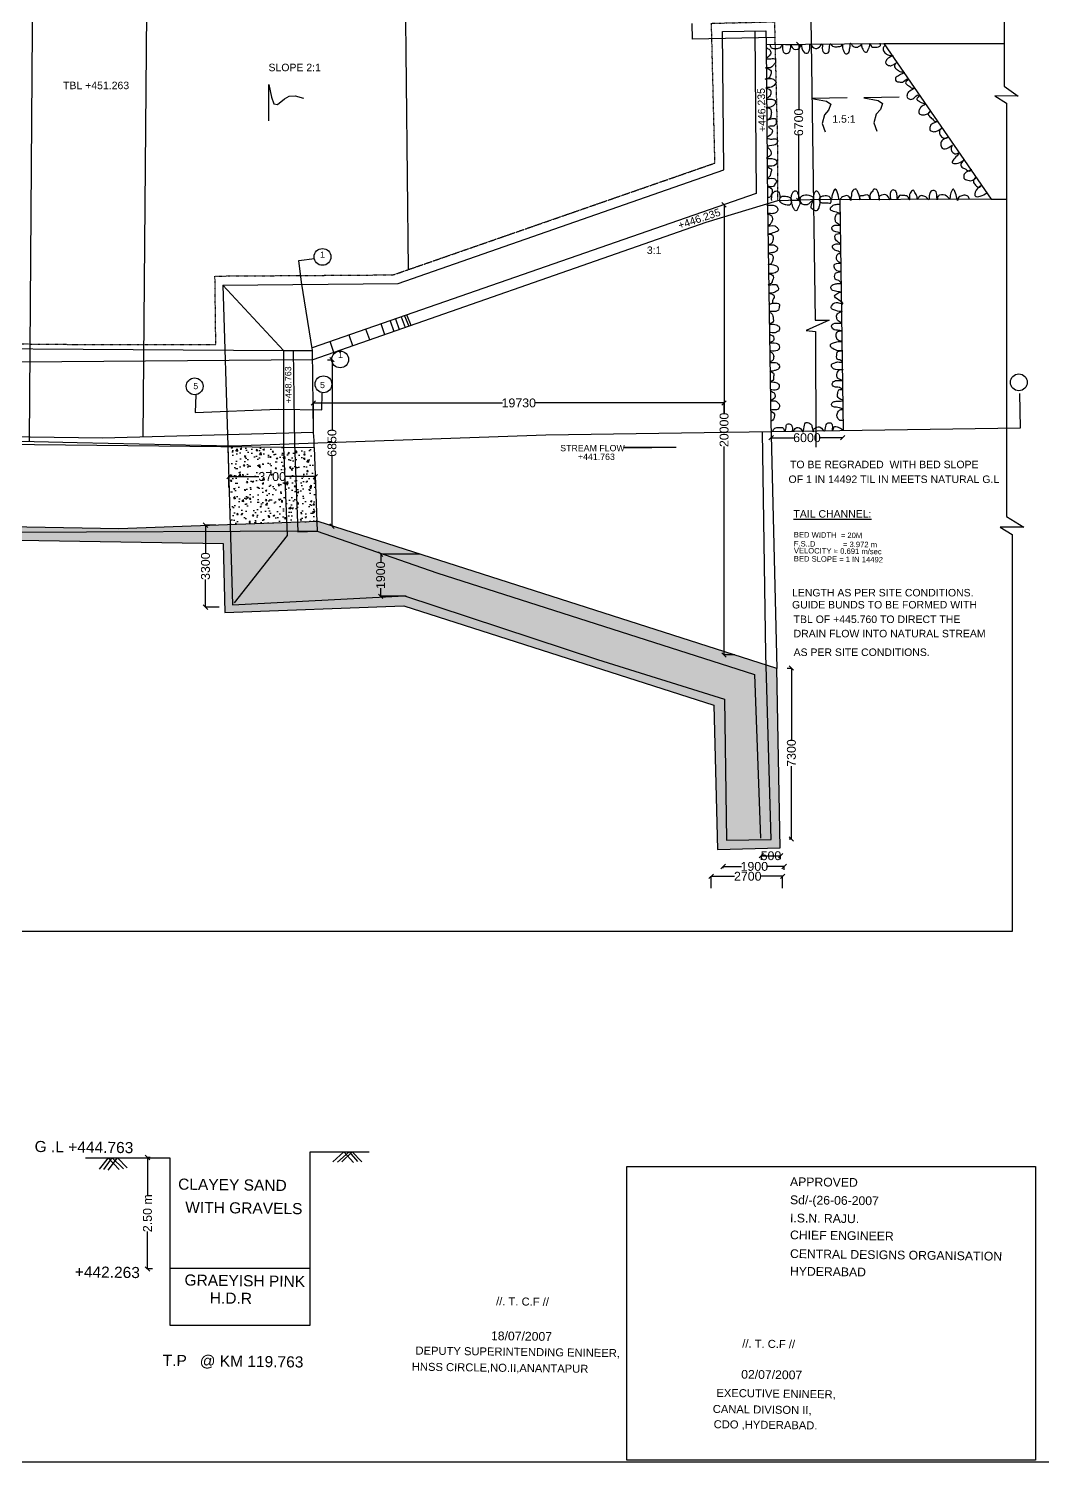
# Model space of a CAD drawing. Header units: inches. Extents: x -68883 to 79575, y 52 to 198306.
# Drawn here: x 7168 to 52925, y 100803 to 165534 of the extents above; entities that cross this region are included whole.
import ezdxf

# ---------------------------------------------------------------- set-up
doc = ezdxf.new("R2010")
doc.units = ezdxf.units.IN
doc.header["$MEASUREMENT"] = 0
doc.linetypes.add('DASHDOT', pattern=[1, 0.5, -0.25, 0, -0.25])
doc.layers.add('DRAWING', color=7, linetype='Continuous')
doc.styles.get("Standard").update_dxf_attribs({"font": 'arial.ttf'})
doc.dimstyles.new('ST200', dxfattribs={"dimtxt": 400, "dimasz": 200, "dimexe": 0.18, "dimexo": 0.0625, "dimgap": 0.09, "dimtad": 0, "dimdec": 0, "dimzin": 0, "dimdsep": 46, "dimtxsty": 'Standard', "dimblk": 'OBLIQUE', "dimcen": 0.09, "dimadec": 0, "dimazin": 0, "dimtfac": 1, "dimtdec": 0, "dimtofl": 0, "dimtmove": 0, "dimatfit": 3, "dimfxl": 1, "dimtolj": 1, "dimtzin": 0, "dimarcsym": 0})
pattern_1 = [(50, (0, 0), (717.2602, -62.7521), [75, -825]), (355, (0, 0), (-138.7513, 752.192), [60, -660]), (100.45144, (59.8, -5.2), (578.509, 689.44), [63.7402, -701.142]), (46.1842, (0, 200), (1067.2413, -165.5193), [112.5, -1237.5]), (96.6356, (88.9, 186.2), (934.662, 974.1186), [95.61, -1051.714]), (351.1842, (0, 200), (934.662, 974.119), [90, -990]), (21, (100, 150), (596.907, -402.619), [75, -825]), (326, (100, 150), (243.3153, 725.15), [60, -660]), (71.45144, (149.74, 116.45), (840.2224, 322.531), [63.7402, -701.142]), (37.5, (0, 0), (12.15986, 332.89385), [0, -652, 0, -670, 0, -662.5]), (7.5, (0, 0), (263.0695, 394.4117), [0, -382, 0, -637, 0, -252.5]), (327.5, (-223, 0), (533.82244, -22.55487), [0, -250, 0, -780, 0, -1035]), (317.5, (-323, 0), (583.1862, 100.105), [0, -325, 0, -518, 0, -735])]

# ---------------------------------------------------------------- blocks, each defined once
blk = doc.blocks.new('_Oblique')
at = {"color": 0, "linetype": 'ByBlock', "lineweight": -2}
blk.add_line((-0.5, -0.5), (0.5, 0.5), dxfattribs=at)
blk = doc.blocks.new('*D146')
at = {"layer": 'Defpoints', "color": 0, "transparency": 16777216}
for p in [(41327, 164824), (41547, 157784), (41929, 157784)]:
    blk.add_point(p, dxfattribs=at)
at = {"layer": 'DRAWING', "color": 0, "lineweight": -2, "transparency": 16777216}
for p, q in [((41327, 164824), (41929, 164824)), ((41929, 164824), (41929, 161902)), ((41929, 157784), (41929, 160706)), ((41547, 157784), (41929, 157784))]:
    blk.add_line(p, q, dxfattribs=at)
at = {"layer": 'DRAWING', "color": 0, "lineweight": -2, "transparency": 16777216, "xscale": 200, "yscale": 200, "zscale": 200}
for p, rotation in [((41929, 164824), 90), ((41929, 157784), 270)]:
    blk.add_blockref('_Oblique', p, dxfattribs=dict(at, rotation=rotation))
at = {"layer": 'DRAWING', "color": 0, "transparency": 16777216, "insert": (41929, 161304), "char_height": 400, "attachment_point": 5, "rotation": 90}
blk.add_mtext('\\A1;6700', dxfattribs=at)
blk = doc.blocks.new('*D147')
at = {"layer": 'Defpoints', "color": 0, "transparency": 16777216}
for p in [(38553, 157580), (38561, 137258), (39050, 137258)]:
    blk.add_point(p, dxfattribs=at)
at = {"layer": 'DRAWING', "color": 0, "lineweight": -2, "transparency": 16777216}
for p, q in [((38553, 157580), (38561, 157580)), ((38561, 157580), (38561, 148174)), ((38561, 137258), (38561, 146663)), ((39050, 137258), (38561, 137258))]:
    blk.add_line(p, q, dxfattribs=at)
at = {"layer": 'DRAWING', "color": 0, "lineweight": -2, "transparency": 16777216, "xscale": 200, "yscale": 200, "zscale": 200}
for p, rotation in [((38561, 157580), 90), ((38561, 137258), 270)]:
    blk.add_blockref('_Oblique', p, dxfattribs=dict(at, rotation=rotation))
at = {"layer": 'DRAWING', "color": 0, "transparency": 16777216, "insert": (38561, 147419), "char_height": 400, "attachment_point": 5, "rotation": 90}
blk.add_mtext('\\A1;20000', dxfattribs=at)
blk = doc.blocks.new('*D148')
at = {"layer": 'Defpoints', "color": 0, "transparency": 16777216}
for p in [(38561, 148634), (20023, 147762), (38561, 148175)]:
    blk.add_point(p, dxfattribs=at)
at = {"layer": 'DRAWING', "color": 0, "lineweight": -2, "transparency": 16777216}
for p, q in [((20023, 147762), (20023, 148634)), ((20023, 148634), (28559, 148634)), ((38561, 148634), (30025, 148634)), ((38561, 148175), (38561, 148634))]:
    blk.add_line(p, q, dxfattribs=at)
at = {"layer": 'DRAWING', "color": 0, "lineweight": -2, "transparency": 16777216, "xscale": 200, "yscale": 200, "zscale": 200, "rotation": 180}
blk.add_blockref('_Oblique', (20023, 148634), dxfattribs=at)
at = {"layer": 'DRAWING', "color": 0, "lineweight": -2, "transparency": 16777216, "xscale": 200, "yscale": 200, "zscale": 200}
blk.add_blockref('_Oblique', (38561, 148634), dxfattribs=at)
at = {"layer": 'DRAWING', "color": 0, "transparency": 16777216, "insert": (29292, 148634), "char_height": 400, "attachment_point": 5}
blk.add_mtext('\\A1;19730', dxfattribs=at)
blk = doc.blocks.new('*D149')
at = {"layer": 'Defpoints', "color": 0, "transparency": 16777216}
for p in [(20112, 145309), (16208, 144820), (20112, 144971)]:
    blk.add_point(p, dxfattribs=at)
at = {"layer": 'DRAWING', "color": 0, "lineweight": -2, "transparency": 16777216}
for p, q in [((16208, 144820), (16208, 145309)), ((16208, 145309), (17564, 145309)), ((20112, 145309), (18757, 145309)), ((20112, 144971), (20112, 145309))]:
    blk.add_line(p, q, dxfattribs=at)
at = {"layer": 'DRAWING', "color": 0, "lineweight": -2, "transparency": 16777216, "xscale": 200, "yscale": 200, "zscale": 200, "rotation": 180}
blk.add_blockref('_Oblique', (16208, 145309), dxfattribs=at)
at = {"layer": 'DRAWING', "color": 0, "lineweight": -2, "transparency": 16777216, "xscale": 200, "yscale": 200, "zscale": 200}
blk.add_blockref('_Oblique', (20112, 145309), dxfattribs=at)
at = {"layer": 'DRAWING', "color": 0, "transparency": 16777216, "insert": (18160, 145309), "char_height": 400, "attachment_point": 5}
blk.add_mtext('\\A1;3700', dxfattribs=at)
blk = doc.blocks.new('*D174')
at = {"layer": 'Defpoints', "color": 0, "transparency": 16777216}
for p in [(15617, 143115), (15150, 139416), (15768, 139416)]:
    blk.add_point(p, dxfattribs=at)
at = {"layer": 'DRAWING', "color": 0, "lineweight": -2, "transparency": 16777216}
for p, q in [((15617, 143115), (15149, 143115)), ((15150, 143115), (15150, 141862)), ((15150, 139416), (15150, 140669)), ((15768, 139416), (15149, 139416))]:
    blk.add_line(p, q, dxfattribs=at)
at = {"layer": 'DRAWING', "color": 0, "lineweight": -2, "transparency": 16777216, "xscale": 200, "yscale": 200, "zscale": 200}
for p, rotation in [((15150, 143115), 90), ((15150, 139416), 270)]:
    blk.add_blockref('_Oblique', p, dxfattribs=dict(at, rotation=rotation))
at = {"layer": 'DRAWING', "color": 0, "transparency": 16777216, "insert": (15150, 141265), "char_height": 400, "attachment_point": 5, "rotation": 90}
blk.add_mtext('\\A1;3300', dxfattribs=at)
blk = doc.blocks.new('*D175')
at = {"layer": 'Defpoints', "color": 0, "transparency": 16777216}
for p in [(24835, 141807), (23058, 139905), (24207, 139905)]:
    blk.add_point(p, dxfattribs=at)
at = {"layer": 'DRAWING', "color": 0, "lineweight": -2, "transparency": 16777216}
for p, q in [((24835, 141807), (23058, 141807)), ((23058, 141807), (23058, 141434)), ((23058, 139905), (23058, 140278)), ((24207, 139905), (23058, 139905))]:
    blk.add_line(p, q, dxfattribs=at)
at = {"layer": 'DRAWING', "color": 0, "lineweight": -2, "transparency": 16777216, "xscale": 200, "yscale": 200, "zscale": 200}
for p, rotation in [((23058, 141807), 90), ((23058, 139905), 270)]:
    blk.add_blockref('_Oblique', p, dxfattribs=dict(at, rotation=rotation))
at = {"layer": 'DRAWING', "color": 0, "transparency": 16777216, "insert": (23058, 140856), "char_height": 400, "attachment_point": 5, "rotation": 90}
blk.add_mtext('\\A1;1900', dxfattribs=at)
blk = doc.blocks.new('*D176')
at = {"layer": 'Defpoints', "color": 0, "transparency": 16777216}
for p in [(41405, 136663), (41495, 128952), (41599, 128952)]:
    blk.add_point(p, dxfattribs=at)
at = {"layer": 'DRAWING', "color": 0, "lineweight": -2, "transparency": 16777216}
for p, q in [((41405, 136663), (41599, 136663)), ((41599, 136663), (41599, 133424)), ((41599, 128952), (41599, 132234)), ((41495, 128952), (41599, 128952))]:
    blk.add_line(p, q, dxfattribs=at)
at = {"layer": 'DRAWING', "color": 0, "lineweight": -2, "transparency": 16777216, "xscale": 200, "yscale": 200, "zscale": 200}
for p, rotation in [((41599, 136663), 90), ((41599, 128952), 270)]:
    blk.add_blockref('_Oblique', p, dxfattribs=dict(at, rotation=rotation))
at = {"layer": 'DRAWING', "color": 0, "transparency": 16777216, "insert": (41599, 132829), "char_height": 400, "attachment_point": 5, "rotation": 90}
blk.add_mtext('\\A1;7300', dxfattribs=at)
blk = doc.blocks.new('*D177')
at = {"layer": 'Defpoints', "color": 0, "transparency": 16777216}
for p in [(38519, 127623), (41270, 127707), (41270, 127555)]:
    blk.add_point(p, dxfattribs=at)
at = {"layer": 'DRAWING', "color": 0, "lineweight": -2, "transparency": 16777216}
for p, q in [((38519, 127623), (38519, 127707)), ((38519, 127707), (39347, 127707)), ((41270, 127707), (40503, 127707)), ((41270, 127555), (41270, 127707))]:
    blk.add_line(p, q, dxfattribs=at)
at = {"layer": 'DRAWING', "color": 0, "lineweight": -2, "transparency": 16777216, "xscale": 200, "yscale": 200, "zscale": 200, "rotation": 180}
blk.add_blockref('_Oblique', (38519, 127707), dxfattribs=at)
at = {"layer": 'DRAWING', "color": 0, "lineweight": -2, "transparency": 16777216, "xscale": 200, "yscale": 200, "zscale": 200}
blk.add_blockref('_Oblique', (41270, 127707), dxfattribs=at)
at = {"layer": 'DRAWING', "color": 0, "transparency": 16777216, "insert": (39925, 127707), "char_height": 400, "attachment_point": 5}
blk.add_mtext('\\A1;1900', dxfattribs=at)
blk = doc.blocks.new('*D178')
at = {"layer": 'Defpoints', "color": 0, "transparency": 16777216}
for p in [(41202, 127262), (37978, 126722), (41202, 126722)]:
    blk.add_point(p, dxfattribs=at)
at = {"layer": 'DRAWING', "color": 0, "lineweight": -2, "transparency": 16777216}
for p, q in [((37978, 126722), (37978, 127262)), ((37978, 127262), (39028, 127262)), ((41202, 127262), (40228, 127262)), ((41202, 126722), (41202, 127262))]:
    blk.add_line(p, q, dxfattribs=at)
at = {"layer": 'DRAWING', "color": 0, "lineweight": -2, "transparency": 16777216, "xscale": 200, "yscale": 200, "zscale": 200, "rotation": 180}
blk.add_blockref('_Oblique', (37978, 127262), dxfattribs=at)
at = {"layer": 'DRAWING', "color": 0, "lineweight": -2, "transparency": 16777216, "xscale": 200, "yscale": 200, "zscale": 200}
blk.add_blockref('_Oblique', (41202, 127262), dxfattribs=at)
at = {"layer": 'DRAWING', "color": 0, "transparency": 16777216, "insert": (39628, 127262), "char_height": 400, "attachment_point": 5}
blk.add_mtext('\\A1;2700', dxfattribs=at)
blk = doc.blocks.new('*D179')
at = {"layer": 'Defpoints', "color": 0, "transparency": 16777216}
for p in [(41109, 128190), (40243, 128013), (41109, 128035)]:
    blk.add_point(p, dxfattribs=at)
at = {"layer": 'DRAWING', "color": 0, "lineweight": -2, "transparency": 16777216}
for p, q in [((40243, 128013), (40243, 128190)), ((40243, 128190), (41109, 128190)), ((41109, 128035), (41109, 128190))]:
    blk.add_line(p, q, dxfattribs=at)
at = {"layer": 'DRAWING', "color": 0, "lineweight": -2, "transparency": 16777216, "xscale": 200, "yscale": 200, "zscale": 200, "rotation": 180}
blk.add_blockref('_Oblique', (40243, 128190), dxfattribs=at)
at = {"layer": 'DRAWING', "color": 0, "lineweight": -2, "transparency": 16777216, "xscale": 200, "yscale": 200, "zscale": 200}
blk.add_blockref('_Oblique', (41109, 128190), dxfattribs=at)
at = {"layer": 'DRAWING', "color": 0, "transparency": 16777216, "insert": (40676, 128190), "char_height": 400, "attachment_point": 5}
blk.add_mtext('\\A1;500', dxfattribs=at)
blk = doc.blocks.new('*D185')
at = {"layer": 'Defpoints', "color": 0, "transparency": 16777216}
for p in [(12659, 114564), (12531, 109537), (12758, 109537)]:
    blk.add_point(p, dxfattribs=at)
at = {"layer": 'DRAWING', "color": 0, "lineweight": -2, "transparency": 16777216}
for p, q in [((12659, 114564), (12531, 114564)), ((12531, 114564), (12531, 112878)), ((12531, 109537), (12531, 111222)), ((12758, 109537), (12531, 109537))]:
    blk.add_line(p, q, dxfattribs=at)
at = {"layer": 'DRAWING', "color": 0, "lineweight": -2, "transparency": 16777216, "xscale": 200, "yscale": 200, "zscale": 200}
for p, rotation in [((12531, 114564), 90), ((12531, 109537), 270)]:
    blk.add_blockref('_Oblique', p, dxfattribs=dict(at, rotation=rotation))
at = {"layer": 'DRAWING', "color": 0, "transparency": 16777216, "insert": (12531, 112050), "char_height": 400, "attachment_point": 5, "rotation": 90}
blk.add_mtext('\\A1;2.50 m', dxfattribs=at)
blk = doc.blocks.new('*D189')
at = {"layer": 'Defpoints', "color": 0, "transparency": 16777216}
for p in [(40684, 147035), (43918, 147065), (43918, 147055)]:
    blk.add_point(p, dxfattribs=at)
at = {"layer": 'DRAWING', "color": 0, "lineweight": -2, "transparency": 16777216}
for p, q in [((40684, 147035), (40684, 147065)), ((40684, 147065), (41703, 147065)), ((43918, 147065), (42899, 147065)), ((43918, 147055), (43918, 147065))]:
    blk.add_line(p, q, dxfattribs=at)
at = {"layer": 'DRAWING', "color": 0, "lineweight": -2, "transparency": 16777216, "xscale": 200, "yscale": 200, "zscale": 200, "rotation": 180}
blk.add_blockref('_Oblique', (40684, 147065), dxfattribs=at)
at = {"layer": 'DRAWING', "color": 0, "lineweight": -2, "transparency": 16777216, "xscale": 200, "yscale": 200, "zscale": 200}
blk.add_blockref('_Oblique', (43918, 147065), dxfattribs=at)
at = {"layer": 'DRAWING', "color": 0, "transparency": 16777216, "insert": (42301, 147065), "char_height": 400, "attachment_point": 5}
blk.add_mtext('\\A1;6000', dxfattribs=at)
blk = doc.blocks.new('*D190')
at = {"layer": 'Defpoints', "color": 0, "transparency": 16777216}
for p in [(20657, 150585), (20861, 143071), (20884, 143071)]:
    blk.add_point(p, dxfattribs=at)
at = {"layer": 'DRAWING', "color": 0, "lineweight": -2, "transparency": 16777216}
for p, q in [((20657, 150585), (20861, 150585)), ((20861, 150585), (20861, 147426)), ((20861, 143071), (20861, 146230)), ((20884, 143071), (20861, 143071))]:
    blk.add_line(p, q, dxfattribs=at)
at = {"layer": 'DRAWING', "color": 0, "lineweight": -2, "transparency": 16777216, "xscale": 200, "yscale": 200, "zscale": 200}
for p, rotation in [((20861, 150585), 90), ((20861, 143071), 270)]:
    blk.add_blockref('_Oblique', p, dxfattribs=dict(at, rotation=rotation))
at = {"layer": 'DRAWING', "color": 0, "transparency": 16777216, "insert": (20861, 146828), "char_height": 400, "attachment_point": 5, "rotation": 90}
blk.add_mtext('\\A1;6850', dxfattribs=at)

msp = doc.modelspace()

# ---------------------------------------------------------------- hatches: boundary and pattern name
at = {"layer": 'DRAWING'}
h = msp.add_hatch(dxfattribs=at)
h.set_pattern_fill('AR-CONC', scale=100)
h.set_pattern_definition(pattern_1)
h.paths.add_polyline_path([(18673.43385, 146644.29298), (16151.96965, 146670.65625), (16259.10254, 143137.36433), (18808.5013, 143228.11051)])
h.paths.add_polyline_path([(17440.27312, 144893.96404), (18883.38363, 144893.96404), (18883.38363, 145718.24781), (17440.27312, 145718.24781)], flags=9)
h = msp.add_hatch(dxfattribs=at)
h.set_pattern_fill('AR-CONC', scale=100)
h.set_pattern_definition(pattern_1)
h.paths.add_polyline_path([(18808.5013, 143228.11051), (19306.02065, 143245.81978), (19172.57548, 146639.07419), (18673.43385, 146644.29298)])
h.paths.add_polyline_path([(17440.27312, 144893.96404), (18883.38363, 144893.96404), (18883.38363, 145718.24781), (17440.27312, 145718.24781)], flags=9)
h = msp.add_hatch(dxfattribs=at)
h.set_pattern_fill('AR-CONC', scale=100)
h.set_pattern_definition(pattern_1)
h.paths.add_polyline_path([(19306.02065, 143245.81978), (20178.0584, 143276.86008), (20047.90656, 146629.92213), (19172.57548, 146639.07419)])
h = msp.add_hatch(dxfattribs=at)
h.set_pattern_fill('AR-CONC', scale=100)
h.set_pattern_definition(pattern_1)
h.paths.add_polyline_path([(-3898.04973, 143231.44363), (-3898.04973, 142607.17024), (15946.29188, 142282.32792), (16017.71656, 139179.99137), (24101.74542, 139481.1518), (38093.62478, 134990.20243), (38263.51926, 128467.14808), (41096.93294, 128540.945), (40941.09749, 136652.48961), (20234.61086, 143278.87307), (11240.60036, 142958.73008)])
h = msp.add_hatch(dxfattribs=at)
h.set_pattern_fill('AR-CONC', scale=100)
h.set_pattern_definition(pattern_1)
h.paths.add_polyline_path([(24133.49183, 139929.77896), (32842.80345, 137052.36857), (38582.38276, 135253.24754), (38670.61145, 128889.47678), (40692.16902, 128917.50409), (40454.24857, 136808.2885), (20234.61086, 143278.87307), (20178.0584, 143276.86008), (20194.91104, 142842.69083), (19323.22248, 142808.41028), (19322.01643, 142839.07776), (16268.53011, 142826.43884), (16368.71814, 139522.19173)])
h.paths.add_polyline_path([(23473.13852, 140117.40103), (23473.13852, 141560.51154), (22648.85475, 141560.51154), (22648.85475, 140117.40103)], flags=24)
h = msp.add_hatch(dxfattribs=at)
h.set_pattern_fill('AR-CONC', scale=100)
h.set_pattern_definition(pattern_1)
h.paths.add_polyline_path([(24101.74542, 139481.1518), (38093.62478, 134990.20243), (38263.51926, 128467.14808), (41096.93294, 128540.945), (40941.09749, 136652.48961), (40454.24857, 136808.2885), (40692.16902, 128917.50409), (38670.61145, 128889.47678), (38582.38276, 135253.24754), (32842.80345, 137052.36857), (24133.49183, 139929.77896), (16368.71814, 139522.19173), (16268.53011, 142826.43884), (6295.50072, 142785.1587), (-3898.04973, 142968.7893), (-3898.04973, 142607.17024), (15946.29188, 142282.32792), (16017.71656, 139179.99137)])

# ---------------------------------------------------------------- linework, layer by layer
for points in [[(-66216.59637, 198305.63732), (79501.25074, 198305.63732), (79501.25074, 100802.6376), (-66216.59637, 100802.6376)], [(34168.26952, 114152.82556), (52620.36716, 114152.82556), (52620.36716, 100899.58013), (34168.26952, 100899.58013)]]:
    msp.add_lwpolyline(points, close=True, dxfattribs=at)
for points in [[(-19641.3076, 171705.43992), (10148.06784, 171705.43992), (11798.5232, 171705.43992), (12320.9139, 172337.39985), (12305.77241, 171119.84326), (12532.89906, 171535.77903), (51201.51982, 171535.77903), (51201.51982, 162934.73913), (51840.31061, 162489.74873), (50784.95385, 162494.96736), (51302.18258, 162166.18761), (51302.18258, 143514.69313), (52085.73085, 143031.23191), (51018.24521, 143029.38537), (51567.43543, 142698.16801), (51567.43543, 124771.02991), (-64899.92756, 124771.02991)], [(7204.88433, 146903.084), (7378.50279, 171705.43992)], [(12532.89906, 171535.77903), (12321.17177, 147097.01556)], [(24308.14691, 154658.5763), (24139.50686, 171535.77903)], [(42395.47214, 171224.58832), (42671.3294, 152367.32345), (43303.33485, 152376.56886), (42271.36398, 151912.31487), (42693.5497, 151856.82612), (42703.14992, 146645.67734)], [(40850.90518, 165135.73884), (37129.50206, 165056.12223), (37114.19835, 165771.44108)], [(15931.32187, 153947.72108), (23846.66102, 154026.77209), (38549.08137, 159160.2973), (38484.21815, 165412.40258), (40444.2754, 165433.12449), (40454.68217, 164815.57166)], [(39946.87665, 165427.86594), (40015.05737, 158088.41783), (19962.56059, 151121.69127)], [(40454.68217, 164815.57166), (45773.33303, 164865.85164), (51201.51982, 164865.85164)], [(40454.68217, 164815.57166), (40522.58978, 157632.25791)], [(45773.33303, 164865.85164), (50613.36488, 157837.84304), (51302.18258, 157837.84304)], [(18011.498, 161373.55639), (18011.498, 163007.05736), (18133.63842, 162448.19569), (18241.77172, 162141.89705), (18403.91785, 162116.49418), (18718.67082, 162364.17157), (18928.50664, 162481.65941), (19195.56992, 162503.88706), (19573.90964, 162402.27588)], [(44119.20116, 162411.32182), (42524.73998, 162387.99692), (43180.40134, 162267.07167), (43372.9755, 162122.82152), (43280.70013, 161858.3632), (43087.97016, 161643.64154), (42983.6589, 161246.95363), (43116.05364, 160878.31474)], [(46456.7988, 162442.04124), (44862.33762, 162418.71635), (45517.99897, 162297.7911), (45710.57314, 162153.54095), (45618.29777, 161889.08263), (45425.5678, 161674.36096), (45321.25654, 161277.67306), (45453.65128, 160909.03417)], [(40967.47847, 157766.36955), (37728.93864, 156790.11208), (19998.44641, 150579.71647)], [(40522.58978, 157632.25791), (40664.92487, 147791.08033), (40941.09749, 136652.48961)], [(50613.36488, 157837.84304), (42446.56575, 157812.50026), (40967.47847, 157766.36955)], [(43778.52772, 157798.08965), (43933.66901, 147396.98075)], [(19998.44641, 150579.71647), (6784.25869, 150475.617), (-14610.53555, 150788.78689), (-41541.43566, 150806.50855), (-41540.88394, 151644.93168), (-40381.8019, 155301.75662), (-41028.53475, 155506.74768)], [(-41541.1598, 151225.72012), (-35389.41182, 151355.16298), (-23736.21986, 151271.31001), (-3959.79743, 151147.05126), (18666.12356, 151003.57436), (19981.25438, 151005.17683), (19485.9553, 154092.27174), (19368.7007, 155066.81834), (20063.71867, 155150.44087)], [(18666.12356, 151003.57436), (15931.32187, 153947.72108), (16151.12694, 146698.4493)], [(23246.48532, 151717.39535), (23077.46672, 152203.88565)], [(23478.8067, 152343.32095), (23648.70096, 151858.27797)], [(23726.92568, 152429.52353), (23896.59993, 151945.10865)], [(23989.02727, 152520.58402), (24158.46912, 152036.83263)], [(24134.34654, 152571.07148), (24323.26782, 152094.55608)], [(24437.87262, 152134.69829), (24236.7936, 152606.66409)], [(21799.60948, 151210.60337), (21629.31613, 151700.7628)], [(22562.43222, 151477.79454), (22392.81095, 151966.01953)], [(18666.12356, 151003.57436), (18673.43385, 146644.29298)], [(19109.71224, 151004.11487), (19166.51904, 146793.07767)], [(20028.84274, 147304.4402), (19981.25438, 151005.17683)], [(20943.88878, 150910.87316), (20772.84152, 151403.20263)], [(20028.84274, 147304.4402), (10502.95758, 147048.08477), (-29763.49902, 147606.49393), (-41636.52663, 147643.29686), (-41541.43566, 150806.50855)], [(-64942.77249, 149068.28748), (-64988.43237, 147352.23757), (-49371.80432, 147355.08459), (-39325.05583, 147406.11597), (-30893.07776, 147448.9453), (-16773.0722, 147272.16609), (-3602.80627, 147150.29712), (9352.39359, 146853.96227), (16352.38587, 146693.84574), (30514.70884, 147193.23742), (51936.89698, 147509.40997), (51914.00208, 149060.64778)], [(14707.52826, 149003.21419), (14681.31877, 148198.17647), (18435.79394, 148348.71187), (20401.91127, 148327.4661), (20410.0587, 149081.44186)], [(-54536.07692, 147385.43041), (-54630.29013, 133129.13432), (-50718.68741, 133103.28436), (-50703.72792, 135366.94718), (-41832.01296, 139823.77785), (-37318.07872, 139876.80414), (-37354.32397, 142962.22944), (-20117.81025, 142872.67991), (15946.29188, 142282.32792), (16017.71656, 139179.99137), (24101.74542, 139481.1518), (38093.62478, 134990.20243), (38263.51926, 128467.14808), (41096.93294, 128540.945), (40941.09749, 136652.48961), (20234.61086, 143278.87307), (11240.60036, 142958.73008), (-37798.13531, 143842.13302), (-41671.34536, 143788.92165), (-50265.38594, 139501.48066), (-54129.76135, 139519.28796)], [(-41640.85232, 147164.44984), (-24018.02676, 147040.57084), (-9399.44513, 146937.81006), (20047.90656, 146629.92213), (20051.1874, 146943.71141), (20028.84274, 147304.4402)], [(16151.12694, 146698.4493), (16368.71814, 139522.19173), (24133.49183, 139929.77896), (32842.80345, 137052.36857), (38582.38276, 135253.24754), (38670.61145, 128889.47678), (40692.16902, 128917.50409), (40439.47384, 137298.30189), (40291.30369, 147337.53131)], [(20047.90656, 146629.92213), (20194.91104, 142842.69083)], [(20194.91104, 142842.69083), (6295.50072, 142785.1587), (-21313.90006, 143282.52523), (-41675.30457, 143350.64313)], [(9728.70353, 114554.00224), (13535.57036, 114554.00224), (13535.57036, 106995.05298), (19880.34866, 106995.05298), (19880.34866, 114825.58105), (22531.55974, 114825.58105)], [(20902.02758, 114374.35889), (21391.61814, 114825.58105), (21834.62552, 114344.90379)], [(21102.17432, 114358.98215), (21628.71478, 114825.58105), (22013.17567, 114391.73045)], [(21311.55929, 114374.35889), (21767.27837, 114825.58105), (22210.79035, 114377.649)], [(10756.08765, 114554.00224), (10351.0772, 114037.34717)], [(10562.92866, 114031.12403), (10930.55342, 114554.00224), (11441.48885, 114056.01631)], [(10749.85633, 114000.00831), (11179.79056, 114554.00224), (11609.72405, 114099.57831)], [(10756.08765, 114554.00224), (11248.33061, 114031.12403)], [(13535.57036, 109573.44357), (19880.34866, 109573.44357)]]:
    msp.add_lwpolyline(points, dxfattribs=at)
at = {"layer": 'DRAWING', "linetype": 'DASHDOT'}
msp.add_lwpolyline([(-54470.59752, 161666.03428), (-50559.0456, 161666.03428), (-50559.0456, 159290.67887), (-41571.53552, 154778.49706), (-37307.30863, 154760.18491), (-37339.03469, 151603.2517), (-30898.60683, 151538.52769), (-15853.84785, 151496.53716), (9260.52013, 151278.67071), (15616.2601, 151266.81812), (15577.21689, 154363.58781), (23617.05221, 154418.38312), (33693.88458, 157920.63315), (38146.65268, 159468.76515), (37990.38395, 165775.59428), (40833.30566, 165846.03535), (40962.90182, 160615.68126), (40967.47847, 157766.36955)], dxfattribs=at)
at = {"layer": 'DRAWING', "color": 7}
for points in [[(18673.43385, 146644.29298), (18831.41557, 142648.55317), (16442.08216, 139615.32637)], [(19166.51904, 146793.07767), (19323.22248, 142808.41028), (20194.91104, 142842.69083), (25590.1074, 140969.65261), (39938.93867, 136379.80302), (40198.00354, 128983.56413)]]:
    msp.add_lwpolyline(points, dxfattribs=at)
at = {"layer": 'DRAWING'}
for centre in [(20433.55683, 155228.42114), (21228.60644, 150600.66944), (14659.65102, 149386.59404), (20473.49612, 149478.89837), (51865.10076, 149565.61106)]:
    msp.add_circle(centre, 379.56988, dxfattribs=at)
for points in [[(40455.94741, 164681.73429), (40587.99772, 164604.10153), (40643.75841, 164545.98954), (40651.03201, 164383.75936), (40460.70355, 164178.62573), (40665.65293, 164178.82139), (40875.74241, 164133.33613), (40878.51687, 164021.36212), (40808.69147, 163922.15915), (40711.71652, 163808.35603), (40539.58588, 163762.35043), (40435.33732, 163767.19305), (40612.31729, 163689.70999), (40680.19937, 163612.22724), (40677.77509, 163508.10935), (40658.31406, 163438.86508), (40554.06551, 163286.32043), (40418.30057, 163254.84297), (40796.50327, 163250.00006), (40844.99037, 163187.04516), (40900.55743, 163131.83009), (40815.89826, 162973.96706), (40624.37264, 162879.5347), (40444.9684, 162865.00655), (40648.67838, 162751.98113), (40672.92193, 162633.33539), (40607.46412, 162478.36929), (40477.78446, 162371.79609), (40718.98551, 162345.1954), (40857.17472, 162287.08311), (40886.26683, 162204.75744), (40847.47684, 162122.43177), (40648.67838, 161994.1008), (40452.3042, 161967.46596), (40612.4486, 161939.34993), (40692.45284, 161794.06935), (40680.33068, 161643.94616), (40612.4486, 161472.03075), (40486.81879, 161416.13778), (40641.5407, 161450.23853), (40896.10062, 161450.23853), (40915.49562, 161350.96355), (40801.52691, 161139.25858), (40563.93847, 161105.35967), (40639.09415, 161037.56215), (40736.06911, 160962.50055), (40728.7955, 160855.96121), (40634.24483, 160725.20878), (40494.61025, 160591.95247), (40612.40329, 160556.24664), (40777.26033, 160553.82519), (40963.04399, 160527.16944), (40963.25008, 160398.86217), (40808.77748, 160272.94927), (40525.12545, 160190.6236), (40549.36976, 160156.72498), (40656.04183, 160040.50041), (40685.1347, 159931.5399), (40656.04183, 159815.31562), (40476.64911, 159692.70803), (40813.63755, 159649.12389), (40874.2468, 159617.64643), (40934.85605, 159557.11298), (40922.73389, 159443.30986), (40617.2626, 159329.50644), (40506.5547, 159328.45986), (40670.59901, 159213.28216), (40702.11616, 159193.9114), (40696.29851, 159117.77556), (40661.82109, 158977.88768), (40612.26046, 158857.3685), (40511.72096, 158781.96971), (40801.88476, 158766.97926), (40881.61255, 158719.63263), (40916.08997, 158670.13369), (40937.63817, 158577.59244), (40922.46205, 158574.42979), (40810.41158, 158425.93327), (40590.61935, 158404.41197), (40515.29694, 158403.69991), (40715.59905, 158298.95806), (40737.14725, 158225.7858), (40726.37353, 158126.78792), (40666.03458, 157987.56055), (40625.09293, 157929.45297), (40560.44834, 157907.93196), (40519.98731, 157907.54946)], [(40635.32377, 164817.27936), (40690.20441, 164673.74835), (40911.52094, 164637.76486), (41115.68092, 164706.30446), (41186.0226, 164822.82174), (41191.56841, 164631.24669), (41328.69869, 164414.85194), (41432.91729, 164425.80841), (41561.82022, 164639.46427), (41572.79052, 164828.46739), (41633.12793, 164680.55187), (41962.24074, 164666.8562), (42044.51875, 164822.98901), (42096.62805, 164570.98475), (42307.80899, 164423.06922), (42428.48381, 164639.46427), (42431.22677, 164828.46739), (42617.72339, 164672.33429), (42865.3975, 164711.6736), (42994.30043, 164848.63264), (43002.52777, 164566.49726), (43156.11426, 164415.84255), (43257.59068, 164448.71286), (43315.18513, 164662.36842), (43367.29443, 164856.85022), (43416.66154, 164771.93554), (43507.16766, 164730.84794), (43611.38704, 164711.6736), (43707.37753, 164722.63037), (43855.47887, 164763.71796), (43902.10303, 164840.41507), (43910.33113, 164676.06438), (43945.98499, 164544.58402), (43976.1537, 164470.62611), (44085.85745, 164399.40768), (44151.68001, 164421.32093), (44226.95472, 164605.28561), (44246.15236, 164723.07031), (44265.35077, 164879.20312), (44386.02559, 164739.50517), (44482.01686, 164703.89596), (44599.94872, 164701.15677), (44660.28613, 164744.98356), (44704.1681, 164764.15791), (44761.76255, 164857.28987), (44761.76255, 164807.9847), (44800.15936, 164651.85159), (44857.75382, 164553.24124), (44890.66548, 164503.93607), (44945.51697, 164468.32686), (45014.08249, 164487.50091), (45044.2512, 164555.98044), (45101.84565, 164676.50403), (45134.75732, 164788.81035), (45142.98466, 164870.98583), (45214.29313, 164731.28759), (45310.28363, 164701.15677), (45529.69268, 164720.33112), (45620.1988, 164780.59277), (45609.22773, 164879.20312)], [(45835.9649, 164782.08398), (45742.37488, 164667.83974), (45756.24018, 164529.36209), (45894.89167, 164387.42232), (46037.00872, 164328.56913), (46182.59286, 164325.1073), (46019.67786, 164228.1728), (45870.62739, 164079.30936), (45856.76209, 163965.06512), (45933.02048, 163895.82644), (46019.67786, 163864.66879), (46151.39593, 163885.44036), (46338.57522, 163992.76065), (46276.18212, 163940.83172), (46279.64845, 163771.19641), (46394.03566, 163674.26191), (46463.3614, 163618.87085), (46626.27641, 163577.32741), (46682.12541, 163575.56145), (46425.62038, 163409.38828), (46290.43598, 163267.4485), (46332.03112, 163156.66638), (46460.28364, 163132.43268), (46661.32746, 163146.2806), (46848.50674, 163250.13876), (46848.50674, 163243.2151), (46751.45039, 163090.88954), (46796.51262, 163021.65057), (46893.56821, 162952.41159), (46980.22481, 162886.63475), (47035.68526, 162852.01526), (47153.53879, 162848.55343), (47010.08559, 162758.63005), (46827.22654, 162581.53397), (46843.85016, 162409.97222), (46987.92076, 162343.56107), (47170.77981, 162443.17764), (47348.09765, 162531.72583), (47353.63886, 162520.65716), (47259.43911, 162365.69812), (47370.26248, 162255.01318), (47497.70946, 162188.60204), (47647.32203, 162127.72523), (47503.25067, 162033.643), (47386.8861, 161895.28668), (47348.09765, 161745.86197), (47403.50972, 161679.45083), (47547.58032, 161640.71107), (47652.86247, 161662.84812), (47824.63911, 161740.32764), (47874.50997, 161801.20444), (47774.76902, 161707.12221), (47785.85143, 161635.17703), (47929.92203, 161485.75203), (47996.41574, 161424.87523), (48073.99263, 161352.93004), (48168.19314, 161347.39571), (47897.11019, 161189.96221), (47847.2401, 161035.00317), (47863.86296, 160940.92094), (47941.43985, 160902.18118), (48124.29889, 160896.64685), (48395.81648, 161051.60589), (48329.32277, 160985.19504), (48279.45191, 160846.83871), (48340.40518, 160697.41372), (48534.34664, 160586.72877), (48672.87603, 160631.00287), (48440.14613, 160514.78359), (48345.94639, 160321.0845), (48406.89889, 160143.98842), (48711.66448, 160171.6598), (48866.81749, 160276.8107), (48811.40543, 160149.52275), (48844.65267, 159994.56371), (49038.59413, 159883.87877), (49166.04111, 159928.15257), (48933.87715, 159642.9476), (48856.30026, 159487.98856), (49050.24172, 159449.24851), (49332.84172, 159571.00212), (49393.79499, 159609.74188), (49249.72439, 159427.11176), (49338.38292, 159255.54971), (49471.37111, 159183.60453), (49632.06533, 159106.12501), (49748.43067, 159155.93315), (49493.53594, 159056.31687), (49388.25378, 158923.49459), (49388.25378, 158790.6726), (49560.03042, 158691.05603), (49792.76032, 158696.59037), (49953.45454, 158846.01507), (49848.17162, 158740.86446), (49814.92438, 158619.11085), (49903.58368, 158475.22019), (50097.52514, 158381.13796), (50158.50836, 158434.43355), (49942.40208, 158246.26879), (49920.23725, 157964.0221), (50119.71992, 157969.55614), (50418.94353, 158118.98114)], [(40709.13098, 157770.1958), (40709.13098, 157922.99664), (40819.02671, 158174.79535), (40966.78444, 158198.45334), (41040.97292, 158127.44843), (41081.94828, 157872.57295)], [(41052.43244, 157769.01915), (41093.59595, 157891.33396), (41184.59506, 157954.08774), (41388.25821, 157945.43199), (41477.09029, 157921.62881), (41594.08838, 157839.39972), (41596.25541, 157748.51489), (41585.4218, 157640.31884), (41507.42333, 157586.22081), (41461.92416, 157584.05672), (41353.59265, 157588.3846), (41277.76044, 157603.53202), (41171.59519, 157657.63005), (41117.42944, 157698.74474), (41052.43244, 157769.01915)], [(41598.79729, 157815.96757), (41598.79729, 157969.69395), (41647.26277, 158114.45007), (41735.95586, 158205.19297), (41796.52672, 158218.15629), (41857.09834, 158166.30303), (41878.73024, 158110.12897), (41963.09695, 157850.86417), (41956.60738, 157576.47521), (41906.85248, 157459.80597), (41805.09731, 157314.39554), (41742.36327, 157361.92769), (41705.58827, 157411.62009), (41640.69104, 157567.17897), (41597.66257, 157825.50773)], [(41972.10421, 157797.70245), (42030.49372, 157942.30968), (42146.94353, 158004.33847), (42488.52865, 157969.44718), (42590.39076, 157900.18969), (42488.52865, 157725.20878), (42418.65923, 157659.30325), (42344.90727, 157605.02795), (42298.32766, 157597.27446), (42166.35157, 157597.27446), (42077.07333, 157624.41196), (41972.10421, 157797.70245)], [(42593.51225, 157888.73735), (42643.79532, 158105.13529), (42729.19102, 158217.56233), (42802.94297, 158151.6568), (42889.11106, 157906.13231), (42881.61617, 157745.99002), (42872.8124, 157585.64394), (42830.11455, 157442.20235), (42783.53493, 157349.15931), (42651.55807, 157318.14477), (42598.27628, 157361.14577), (42507.93746, 157418.94159), (42590.39076, 157900.18969), (42589.45218, 157903.54165)], [(49629.59037, 157821.43036), (49568.25776, 157965.81927), (49384.2599, 158009.57333), (49204.64295, 157957.0684), (49125.78673, 157873.93529), (49108.26313, 157790.80246), (48981.21699, 158180.21484), (48893.59897, 158285.22499), (48823.50455, 158175.83956), (48779.69554, 158066.45383), (48722.74382, 157860.80913), (48687.69661, 157895.81261), (48604.45949, 157974.57014), (48289.0346, 158013.94891), (48197.03568, 157917.68963), (48183.89297, 157812.67949), (48166.36937, 157961.44369), (48100.65585, 158202.09217), (47977.99062, 158223.96919), (47842.18268, 158088.33115), (47776.46916, 157808.30391), (47732.66015, 157873.93529), (47579.3286, 157970.19456), (47421.61616, 157992.07188), (47325.23633, 157873.93529), (47298.9517, 157825.80565), (47268.28539, 157939.56666), (47176.28646, 158140.83608), (47097.43024, 158237.09535), (46957.2414, 158105.83289), (46926.57509, 157965.81927), (46917.81329, 157799.55333), (46878.38518, 157908.93876), (46799.52896, 157983.32101), (46615.53111, 158000.82275), (46475.34227, 157996.44717), (46387.72424, 157843.30739), (46308.86802, 158197.71658), (46146.77468, 158241.47093), (46063.53755, 158092.70644), (46063.53755, 157957.0684), (46063.53755, 157812.67949), (45926.12085, 158000.73352), (45667.64768, 158013.85968), (45553.74425, 157943.85302), (45562.50605, 157803.83969), (45474.88803, 158228.25555), (45435.45992, 158272.0096), (45321.55649, 158285.13606), (45273.36657, 158215.1291), (45150.70211, 158053.23874), (45146.32121, 157935.10215), (45146.32121, 157830.09201), (45124.4167, 157917.60041), (45071.84588, 158005.10911), (44944.79975, 158022.61055), (44800.23001, 157987.60737), (44681.94568, 157961.35476), (44699.46928, 157812.59027), (44677.56478, 157948.2286), (44594.32765, 158158.24889), (44515.47143, 158285.13606), (44335.85448, 158175.75033), (44309.56907, 158026.98613), (44283.28367, 157843.21846), (44278.90277, 157777.58708), (44200.04654, 157948.2286), (44134.33303, 157991.98265), (43945.95427, 157961.35476), (43862.71715, 157908.84983), (43783.86093, 157799.46411), (43713.76651, 158031.36142), (43643.67209, 158206.37852), (43577.95857, 158293.88693), (43455.29334, 158061.98961), (43429.00793, 157965.73005), (43398.34162, 157799.46411), (43348.2665, 157904.12736), (43116.07874, 157982.8849), (42901.41458, 157917.25352), (42853.22466, 157847.24685), (42883.89097, 157742.23671), (42914.55728, 157702.85794), (43054.74612, 157663.47918), (43251.88667, 157663.47918), (43365.7901, 157659.1036), (43383.31371, 157816.61896)], [(40489.15522, 157565.39623), (40680.67854, 157565.39623), (40858.79577, 157536.70361), (40937.32026, 157483.14418), (40981.37039, 157381.76372), (40973.70977, 157310.98877), (40885.60873, 157222.99802), (40713.23774, 157180.91569), (40529.15615, 157178.25328), (40634.71325, 157133.09466), (40717.06805, 157069.97102), (40736.22038, 157014.49869), (40730.47491, 156867.2101), (40694.01399, 156789.68582), (40605.91295, 156673.00275), (40537.06992, 156631.08785), (40856.8092, 156630.92012), (40883.62216, 156611.79171), (40975.55351, 156529.53966), (41011.94302, 156474.06733), (41002.36647, 156407.11789), (40896.86162, 156358.29418), (40645.96614, 156268.39082), (40571.27197, 156262.65241), (40542.40472, 156262.2349), (40697.6769, 156237.7853), (40766.6256, 156170.83616), (40778.11731, 156086.67121), (40758.96498, 155987.20335), (40726.40578, 155870.52028), (40613.32785, 155796.69724), (40549.46922, 155773.78923), (40797.19055, 155771.83042), (40837.41037, 155758.44071), (40929.34172, 155702.96837), (40967.64639, 155637.93183), (40971.4767, 155580.5466), (40866.13925, 155452.38642), (40724.41153, 155416.0425), (40555.11467, 155383.45773), (40695.86771, 155340.00325), (40772.47704, 155230.97148), (40764.81642, 155120.02681), (40711.18973, 154972.73822), (40636.49556, 154892.39907), (40562.23249, 154891.32499), (40795.45969, 154871.35776), (40881.64557, 154835.01384), (40958.2549, 154796.75701), (40996.55957, 154724.06917), (41004.22019, 154628.42711), (40912.16828, 154543.50419), (40670.84858, 154480.38055), (40568.19754, 154478.89588), (40701.49262, 154440.21082), (40772.35572, 154357.95877), (40781.93227, 154245.1012), (40747.39648, 154167.4294), (40680.3637, 154033.53052), (40552.04284, 153972.31978), (40724.41384, 153976.14528), (40931.25918, 153962.75557), (40988.71618, 153874.76482), (41019.36022, 153767.64595), (40927.42887, 153679.65549), (40705.2615, 153595.49054), (40581.00042, 153593.69333), (40757.00221, 153535.15086), (40822.11984, 153450.98591), (40787.64548, 153343.86674), (40745.51051, 153246.31208), (40714.83959, 153119.17049), (40588.30382, 153088.72928), (41057.66642, 153077.08786), (41057.66642, 153019.70292), (41048.09064, 152945.10218), (41011.70113, 152824.5933), (40896.74413, 152768.29291), (40682.23816, 152764.46711), (40593.295, 152743.63522), (40703.30565, 152674.56375), (40745.44063, 152607.61431), (40774.16874, 152502.40805), (40785.66045, 152364.68367), (40781.78099, 152306.35376), (40689.84964, 152235.57882), (40601.13763, 152201.38825), (40791.35754, 152187.75779), (40906.27153, 152166.71648), (40992.45665, 152122.72125), (41047.99849, 152072.98761), (41061.40535, 152021.34078), (41047.99849, 151918.04742), (40975.21947, 151854.92378), (40728.1543, 151801.36435), (40606.94862, 151799.61132), (40697.5717, 151692.93154), (40760.77416, 151668.06443), (40800.99399, 151553.29425), (40789.50228, 151451.91379), (40613.33547, 151358.01893), (40917.82314, 151339.05622), (40984.85669, 151308.45071), (41049.97431, 151220.46025), (41044.23575, 151096.70893), (40814.40776, 150976.20006), (40618.89869, 150973.37236), (40689.91798, 150930.29193), (40768.44247, 150830.82436), (40801.00166, 150735.18231), (40787.5948, 150641.45315), (40737.67019, 150541.07213), (40626.12195, 150473.94977), (40703.19584, 150462.64559), (40934.93898, 150443.51717), (41013.46347, 150382.30644), (41057.51437, 150301.96699), (41036.44688, 150202.49943), (40980.90504, 150145.11419), (40829.60154, 150093.46766), (40691.70413, 150064.77504), (40632.05241, 150063.91229), (40793.33413, 149975.36169), (40791.4182, 149833.8115), (40766.5204, 149652.09189), (40638.8389, 149594.6882), (40800.99475, 149579.40405), (40973.36575, 149522.01881), (41028.90759, 149476.11068), (41034.63079, 149322.11958), (40871.83558, 149213.08781), (40644.40565, 149209.79844), (40710.95629, 149146.13837), (40837.36122, 149067.71212), (40856.51356, 149004.58819), (40831.5789, 148850.16156), (40651.49124, 148719.89407), (40864.13732, 148729.65298), (40973.30585, 148653.13933), (41044.16971, 148576.62569), (41055.66065, 148461.85522), (41000.11881, 148350.91055), (40843.06983, 148327.95664), (40657.60251, 148297.35561), (40831.60347, 148131.64203), (40831.60347, 148039.82577), (40795.21396, 147898.27559), (40714.77432, 147829.41354), (40664.92487, 147791.08033)], [(43926.96504, 147846.43332), (43789.20248, 147846.43332), (43655.29972, 148083.18641), (43724.93032, 148257.89314), (43831.92337, 148342.7024), (43919.54328, 148344.00932), (43689.26571, 148435.9922), (43493.96045, 148458.04267), (43409.04546, 148546.24397), (43466.95782, 148669.32389), (43616.40837, 148708.33604), (43913.50262, 148748.99206), (43704.72058, 148877.95397), (43677.54748, 148966.15556), (43701.32414, 149110.33098), (43738.82327, 149223.54044), (43905.99332, 149252.43694), (43762.59916, 149327.00755), (43543.51801, 149364.32353), (43448.4129, 149433.86698), (43468.79235, 149559.38426), (43655.60611, 149652.67436), (43899.96907, 149656.31924), (43720.15932, 149731.42924), (43645.43443, 149868.81999), (43709.96998, 150070.66569), (43791.48853, 150140.20915), (43929.05114, 150140.20915), (43584.23159, 150144.49757), (43472.14349, 150200.47168), (43405.90933, 150300.54615), (43414.40083, 150371.78578), (43557.05849, 150449.81037), (43694.62109, 150487.12635), (43887.53397, 150490.00381), (43828.77265, 150552.78747), (43667.43339, 150618.93859), (43653.84761, 150854.70764), (43698.00294, 150951.39007), (43880.04209, 150992.28048), (43719.98501, 150992.80129), (43473.72998, 151087.78756), (43370.13338, 151179.38149), (43368.43554, 151277.75979), (43494.1102, 151347.30325), (43716.58779, 151410.06204), (43873.77555, 151412.40662), (43708.04868, 151470.47946), (43623.13369, 151633.31302), (43662.19474, 151831.76609), (43791.26584, 151884.34787), (43866.71937, 151885.47332), (43786.06942, 151909.15609), (43471.88317, 151982.09188), (43412.4419, 152124.57113), (43656.99832, 152244.99991), (43861.31127, 152248.04741), (43714.69567, 152337.54175), (43639.97002, 152527.51398), (43712.99707, 152690.34753), (43884.52644, 152761.58716), (43853.65826, 152761.12673), (43515.99397, 152836.21912), (43393.71576, 152931.20538), (43410.69876, 153007.53351), (43626.49327, 153171.8144), (43848.26749, 153122.53876), (43915.20503, 153115.84028), (43741.97782, 153280.37001), (43548.37117, 153463.55757), (43689.33099, 153595.85981), (43787.83254, 153629.78346), (43840.68975, 153630.57187), (43527.96869, 153693.10734), (43387.00964, 153796.57444), (43410.78553, 153923.78818), (43590.8064, 154008.59715), (43758.93855, 154032.34379), (43834.68014, 154033.47354), (43789.48814, 154122.03071), (43580.59633, 154230.58631), (43573.80343, 154461.26715), (43702.87454, 154537.59528), (43826.73406, 154566.20069), (43711.37986, 154582.63), (43539.85126, 154740.37505), (43551.7392, 154904.90477), (43820.94962, 154954.0057), (43726.69957, 155005.84794), (43633.29308, 155129.66935), (43667.25908, 155316.24925), (43764.06279, 155389.18504), (43814.44735, 155389.93657), (43713.09229, 155483.51581), (43522.88208, 155558.14777), (43448.15642, 155704.01935), (43536.46863, 155790.52478), (43711.39368, 155814.27142), (43808.09652, 155815.71382), (43672.33647, 155918.71735), (43568.73987, 156088.33557), (43585.72286, 156232.51099), (43680.82797, 156276.61164), (43800.81906, 156303.61518), (43606.08311, 156365.67103), (43461.72762, 156431.82216), (43426.06301, 156552.25123), (43561.92777, 156660.80683), (43795.4393, 156664.28985), (43633.2639, 156768.33502), (43580.61629, 156905.72547), (43585.71135, 157046.50885), (43633.2639, 157153.36828), (43714.78245, 157182.20313), (43787.69796, 157183.29073), (43714.77861, 157218.69488), (43432.85974, 157305.20031), (43366.62559, 157352.69329), (43387.00503, 157476.5147), (43524.5684, 157576.58917), (43719.87289, 157612.20898), (43803.09005, 157610.51281)], [(40759.36724, 147344.43951), (40848.94738, 147495.15929), (41055.30664, 147529.50934), (41237.58976, 147488.28923), (41302.8124, 147352.46028), (41354.52719, 147457.37392), (41382.04125, 147653.16967), (41540.24976, 147684.08497), (41602.15753, 147629.12472), (41643.42939, 147447.06912), (41644.75124, 147357.507), (41701.89772, 147402.41397), (41842.90975, 147522.63927), (42076.78307, 147412.71878), (42118.05415, 147323.40849), (42173.0838, 147556.98931), (42269.38453, 147756.22009), (42479.18247, 147677.2149), (42534.21135, 147519.20423), (42585.80078, 147333.71359), (42599.55858, 147416.15381), (42701.5344, 147522.60537), (42902.21781, 147543.24947), (43098.19932, 147378.95861), (43129.21299, 147440.19905), (43191.12077, 147697.82481), (43345.88983, 147742.48025), (43445.62925, 147653.16967), (43449.59981, 147384.14497), (43486.9011, 147440.19905), (43555.68777, 147577.59951), (43669.18498, 147560.42434), (43813.63647, 147491.72426), (43930.38314, 147391.2409), (43860.16499, 147390.20454)]]:
    msp.add_spline(points, degree=3, dxfattribs=at)

# ---------------------------------------------------------------- texts
for s, height, p in [('SLOPE 2:1', 338.431396, (17994.286, 163613.61961)), ('TBL +451.263', 338.4313962, (8720.19126, 162802.85094)), ('1.5:1', 338.431396, (43446.19341, 161290.48613)), ('1', 284.48373, (20321.5315, 155188.8327)), ('3:1', 338.431396, (35073.27487, 155361.06736)), ('1', 284.48373, (21135.83657, 150664.33391)), ('5', 284.48373, (14599.89384, 149256.33723)), ('5', 284.48373, (20320.07358, 149304.01682)), ('STREAM FLOW ', 284.4837281, (31162.09278, 146455.03828)), ('+441.763', 284.483728, (31961.50786, 146065.09391)), ('TO BE REGRADED  WITH BED SLOPE ', 338.4313962, (41536.34648, 145688.96653)), ('OF 1 IN 14492 TIL IN MEETS NATURAL G.L', 338.4313962, (41469.47209, 145021.05627)), ('%%UTAIL CHANNEL:', 338.4313962, (41690.84336, 143458.46888)), ('LENGTH AS PER SITE CONDITIONS.', 338.4313962, (41625.71018, 139899.60136)), ('GUIDE BUNDS TO BE FORMED WITH ', 338.4313962, (41625.71018, 139355.9411)), ('TBL OF +445.760 TO DIRECT THE ', 338.4313962, (41697.4277, 138699.85098)), ('DRAIN FLOW INTO NATURAL STREAM ', 338.4313962, (41697.4277, 138052.62512)), ('AS PER SITE CONDITIONS.', 338.4313962, (41697.4277, 137211.11759))]:
    msp.add_text(s, height=height, dxfattribs=at).set_placement(p)
for s, height, rotation, p in [('+446.235', 338.431396, 91.6368246136, (40451.35338, 160873.98306)), ('+446.235', 338.431396, 18.7091790669, (36553.25553, 156474.28531)), ('+448.763', 284.483728, 90.7728719475, (19040.07216, 148618.75332)), ('BED WIDTH  = 20M', 246.273475, 359.2798942466, (41706.77943, 142567.34549)), ('VELOCITY = 0.691 m/sec ', 246.273475, 359.2798942466, (41706.77943, 141850.97235)), ('F.S..D             = 3.972 m ', 246.273475, 359.2798942466, (41706.77943, 142160.75529)), ('BED SLOPE = 1 IN 14492', 246.273475, 359.2798942466, (41706.77943, 141483.10455)), ('G .L +444.763', 501.0649294, 359.2798942466, (7433.37745, 114815.05444)), ('  CLAYEY SAND ', 501.0649294, 359.2798942466, (13523.7292, 113119.41248)), ('APPROVED', 394.198636, 359.2798942468, (41534.34891, 113278.96394)), ('Sd/-(26-06-2007', 394.1986357, 359.2798942468, (41534.34891, 112459.6605)), ('WITH GRAVELS', 501.0649294, 359.2798942466, (14233.77591, 112070.57377)), ('I.S.N. RAJU.', 394.1986357, 359.2798942468, (41534.34891, 111640.35504)), ('CHIEF ENGINEER', 394.1986357, 359.2798942468, (41534.34891, 110875.67196)), ('CENTRAL DESIGNS ORGANISATION', 394.1986357, 359.2798942468, (41534.34891, 110029.05733)), ('  +442.263', 501.064929, 359.2798942466, (8858.84696, 109161.78304)), ('HYDERABAD', 394.198636, 359.2798942468, (41534.34891, 109237.06306)), ('GRAEYISH PINK ', 501.0649294, 359.2798942466, (14199.91271, 108785.98043)), ('H.D.R', 501.064929, 359.2798942466, (15341.0262, 107977.44145)), (' //. T. C.F //', 361.4173437, 359.2798942466, (28125.77793, 107898.53378)), ('18/07/2007', 394.198636, 359.2798942468, (28035.07395, 106319.47328)), (' //. T. C.F //', 361.4173437, 359.2798942466, (39237.76939, 105988.16767)), ('T.P   @ KM 119.763 ', 501.0649294, 359.2798942466, (13215.72087, 105160.94096)), ('DEPUTY SUPERINTENDING ENINEER,', 361.4173437, 359.2798942466, (24627.89384, 105669.02234)), ('HNSS CIRCLE,NO.II,ANANTAPUR', 361.4173437, 359.2798942466, (24463.28122, 104942.89405)), ('02/07/2007', 394.198636, 359.2798942468, (39329.97724, 104582.01475)), ('EXECUTIVE ENINEER,', 361.4173437, 359.2798942466, (38212.53105, 103758.94767)), ('CANAL DIVISON II,', 361.4173437, 359.2798942466, (38047.91843, 103032.81938)), ('CDO ,HYDERABAD.', 361.4173437, 359.2798942466, (38088.4623, 102344.33964))]:
    msp.add_text(s, height=height, rotation=rotation, dxfattribs=at).set_placement(p)

# ---------------------------------------------------------------- dimensions: what is measured, and where the dimension line sits
for base, p1, p2, text, picture, middle in [((41928.64398, 157784.43826), (41327.26608, 164823.82066), (41546.81476, 157784.43826), '6700', '*D146', (41928.64398, 161304.12946)), ((38560.80854, 137257.59939), (38552.62515, 157580.3332), (39050.21725, 137257.59939), '20000', '*D147', (38560.80854, 147418.9663)), ((20860.79531, 143070.93747), (20656.65354, 150584.90173), (20884.37946, 143070.93747), '6850', '*D190', (20860.79531, 146827.9196)), ((15149.64154, 139415.98061), (15617.47246, 143114.52542), (15768.25074, 139415.98061), '3300', '*D174', (15149.64154, 141265.25302)), ((23058.1317, 139905.4325), (24835.29278, 141806.58648), (24207.18341, 139905.4325), '1900', '*D175', (23058.1317, 140856.00949)), ((12530.68945, 109537.05719), (12659.0642, 114563.73195), (12757.82756, 109537.05719), '2.50 m', '*D185', (12530.68945, 112050.39457))]:
    dim = msp.add_linear_dim(base=base, p1=p1, p2=p2, angle=90, text=text, dimstyle='ST200', dxfattribs=at)
    dim.commit()
    dim.dimension.update_dxf_attribs({"geometry": picture, "text_midpoint": middle})
for base, p1, p2, text, picture, middle in [((38560.80854, 148633.54637), (20022.95535, 147762.27597), (38560.80854, 148175.12724), '19730', '*D148', (29291.88195, 148633.54637)), ((43918.08588, 147064.93038), (40683.68024, 147034.63897), (43918.08588, 147055.17762), '6000', '*D189', (42300.88306, 147064.93038)), ((20112.28981, 145308.83444), (16208.09272, 144819.69154), (20112.28981, 144971.23614), '3700', '*D149', (18160.19127, 145308.83444))]:
    dim = msp.add_linear_dim(base=base, p1=p1, p2=p2, text=text, dimstyle='ST200', dxfattribs=at)
    dim.commit()
    dim.dimension.update_dxf_attribs({"geometry": picture, "text_midpoint": middle})
dim = msp.add_linear_dim(base=(41598.56973, 128951.60128), p1=(41404.62596, 136663.06761), p2=(41495.24188, 128951.60128), angle=90, text='7300', dimstyle='ST200', dxfattribs=at)
dim.commit()
dim.dimension.update_dxf_attribs({"geometry": '*D176', "text_midpoint": (41598.56973, 132828.99324), "dimtype": 160})
for base, p1, p2, text, picture, middle in [((41108.7279, 128189.99513), (40242.65913, 128012.538), (41108.7279, 128034.72014), '500', '*D179', (40675.69352, 128189.99513)), ((41202.08675, 127262.05596), (37977.59898, 126721.74118), (41202.08675, 126721.74118), '2700', '*D178', (39627.89501, 127262.05596)), ((41269.74558, 127707.28618), (38518.77022, 127622.69392), (41269.74558, 127555.12039), '1900', '*D177', (39925.01977, 127707.28618))]:
    dim = msp.add_linear_dim(base=base, p1=p1, p2=p2, text=text, dimstyle='ST200', dxfattribs=at)
    dim.commit()
    dim.dimension.update_dxf_attribs({"geometry": picture, "text_midpoint": middle, "dimtype": 160})

# ---------------------------------------------------------------- leaders
msp.add_leader([(36403.69649, 146626.23142), (34050.67672, 146626.23142), (35290.97356, 146626.23142)], dimstyle='ST200', override={"dimgap": 0.09, "dimtad": 0}, dxfattribs=at)

doc.saveas('drawing.dxf')
